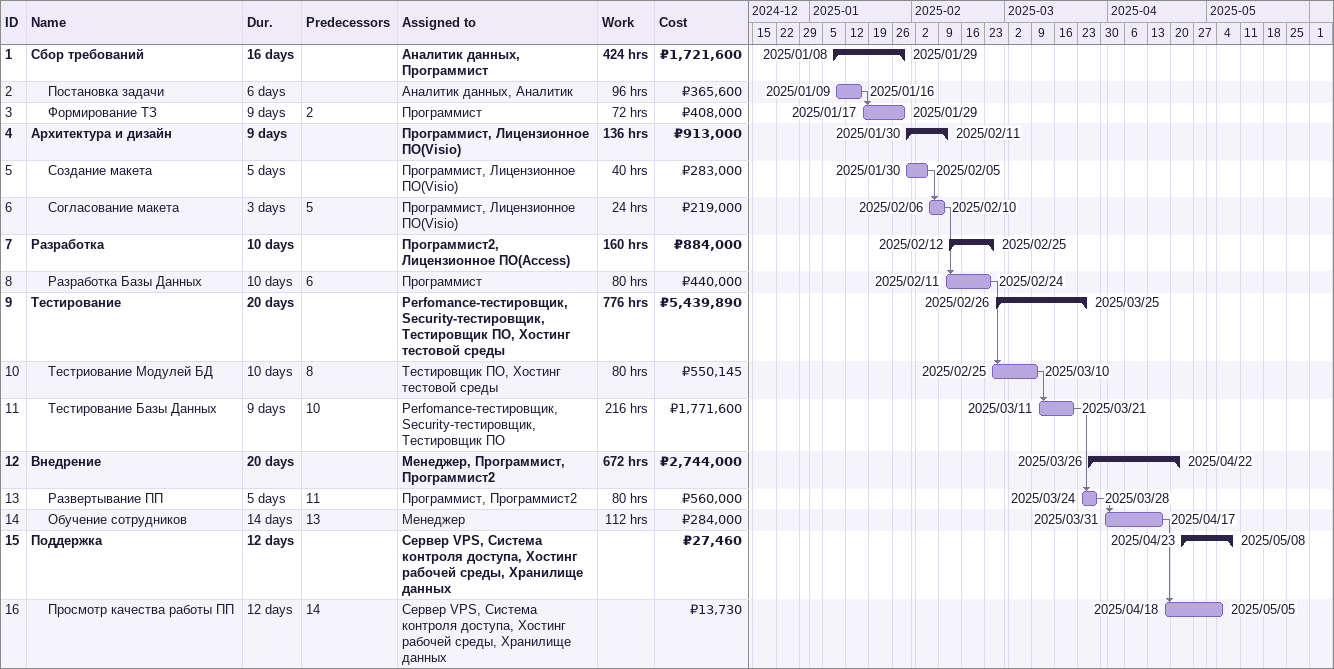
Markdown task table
| ID | Level | Task | Duration | Start | Finish | Predecessors | Resources | Work (h) | Cost (₽) |
|---|---|---|---|---|---|---|---|---|---|
| 1 | 1 | **Сбор требований** | 16d | 2025-01-08 | 2025-01-29 |  | Аналитик данных, Программист | 424 | 1721600 |
| 2 | 2 | Постановка задачи | 6d | 2025-01-09 | 2025-01-16 |  | Аналитик данных, Аналитик | 96 | 365600 |
| 3 | 2 | Формирование ТЗ | 9d | 2025-01-17 | 2025-01-29 | 2 | Программист | 72 | 408000 |
| 4 | 1 | **Архитектура и дизайн** | 9d | 2025-01-30 | 2025-02-11 |  | Программист, Лицензионное ПО(Visio) | 136 | 913000 |
| 5 | 2 | Создание макета | 5d | 2025-01-30 | 2025-02-05 |  | Программист, Лицензионное ПО(Visio) | 40 | 283000 |
| 6 | 2 | Согласование макета | 3d | 2025-02-06 | 2025-02-10 | 5 | Программист, Лицензионное ПО(Visio) | 24 | 219000 |
| 7 | 1 | **Разработка** | 10d | 2025-02-12 | 2025-02-25 |  | Программист2, Лицензионное ПО(Access) | 160 | 884000 |
| 8 | 2 | Разработка Базы Данных | 10d | 2025-02-11 | 2025-02-24 | 6 | Программист | 80 | 440000 |
| 9 | 1 | **Тестирование** | 20d | 2025-02-26 | 2025-03-25 |  | Perfomance-тестировщик, Security-тестировщик, Тестировщик ПО, Хостинг тестовой среды | 776 | 5439890 |
| 10 | 2 | Тестриование Модулей БД | 10d | 2025-02-25 | 2025-03-10 | 8 | Тестировщик ПО, Хостинг тестовой среды | 80 | 550145 |
| 11 | 2 | Тестирование Базы Данных | 9d | 2025-03-11 | 2025-03-21 | 10 | Perfomance-тестировщик, Security-тестировщик, Тестировщик ПО | 216 | 1771600 |
| 12 | 1 | **Внедрение** | 20d | 2025-03-26 | 2025-04-22 |  | Менеджер, Программист, Программист2 | 672 | 2744000 |
| 13 | 2 | Развертывание ПП | 5d | 2025-03-24 | 2025-03-28 | 11 | Программист, Программист2 | 80 | 560000 |
| 14 | 2 | Обучение сотрудников | 14d | 2025-03-31 | 2025-04-17 | 13 | Менеджер | 112 | 284000 |
| 15 | 1 | **Поддержка** | 12d | 2025-04-23 | 2025-05-08 |  | Сервер VPS, Система контроля доступа, Хостинг рабочей среды, Хранилище данных |  | 27460 |
| 16 | 2 | Просмотр качества работы ПП | 12d | 2025-04-18 | 2025-05-05 | 14 | Сервер VPS, Система контроля доступа, Хостинг рабочей среды, Хранилище данных |  | 13730 |
